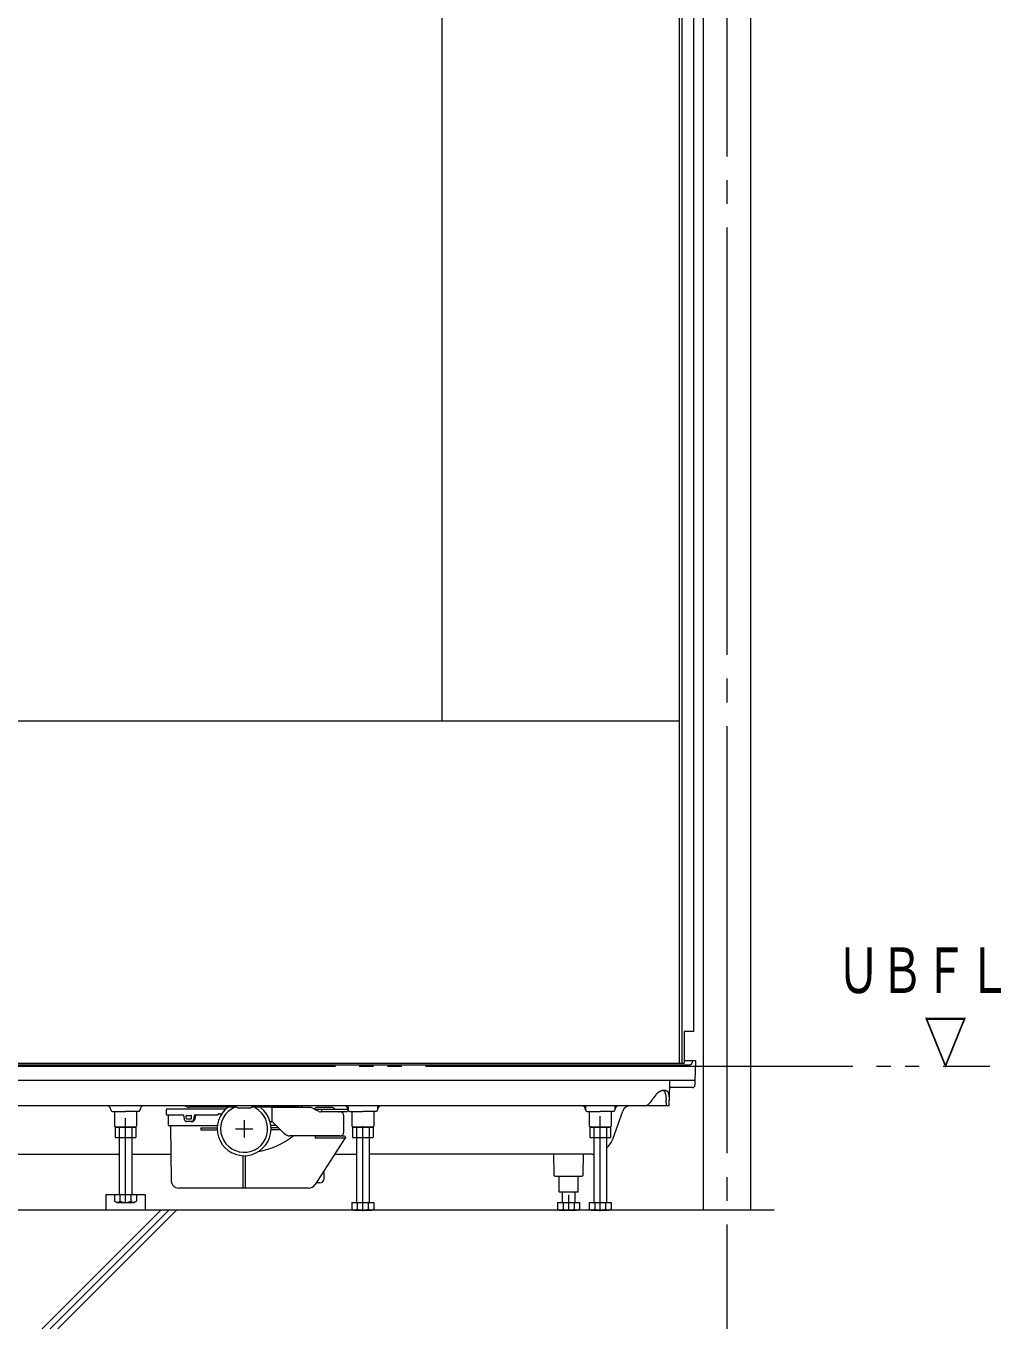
# Model space of a CAD drawing. Units: millimetres on the paper. Extents: x -305 to 305, y -152 to 152.
# Drawn here: x -120.4 to -79.3, y 20 to 74.9 of the extents above; entities that cross this region are included whole.
import ezdxf
from ezdxf.enums import TextEntityAlignment as Align

# ---------------------------------------------------------------- set-up
doc = ezdxf.new("R2010")
doc.units = ezdxf.units.MM
doc.linetypes.add('LONG_CHAIN', pattern=[21, 18, -1, 1, -1])
doc.linetypes.add('LONG_DOUBLE_CHAIN', pattern=[21.8, 18, -1, 0.6, -0.6, 0.6, -1])
doc.layers.add('0-1_VIEW0001', color=7, linetype='Continuous', lineweight=9)
doc.styles.add('ＭＳ ゴシック', font='')
doc.styles.get('ＭＳ ゴシック').set_extended_font_data('MS Gothic')

msp = doc.modelspace()

# ---------------------------------------------------------------- linework, layer by layer
at = {"layer": '0-1_VIEW0001'}
for p, q in [((-91.852, 108.425), (-91.852, 25.025)), ((-89.852, 108.425), (-89.852, 25.025)), ((-102.851, 97.258), (-102.851, 45.625)), ((-92.851, 97.258), (-92.851, 31.225)), ((-92.251, 97.258), (-92.251, 32.558)), ((-92.751, 97.158), (-92.751, 31.225)), ((-92.851, 45.625), (-129.518, 45.625)), ((-92.651, 32.558), (-92.651, 31.225)), ((-92.251, 32.558), (-92.651, 32.558)), ((-92.176, 31.325), (-92.651, 31.325)), ((-92.31, 31.292), (-92.311, 31.256)), ((-129.959, 31.158), (-92.395, 31.158)), ((-129.718, 31.225), (-92.651, 31.225)), ((-93.264, 30.491), (-93.279, 29.662)), ((-92.191, 30.491), (-92.194, 30.29)), ((-94.01, 29.662), (-94.091, 29.555)), ((-93.842, 29.882), (-93.923, 29.77)), ((-93.405, 29.555), (-93.407, 29.662)), ((-93.281, 29.555), (-93.279, 29.662)), ((-92.294, 30.191), (-93.27, 30.191)), ((-94.356, 29.425), (-128.014, 29.425)), ((-116.803, 29.261), (-116.802, 29.257)), ((-116.736, 29.191), (-116.185, 29.191)), ((-116.647, 29.191), (-116.647, 28.57)), ((-115.634, 29.191), (-116.185, 29.191)), ((-115.723, 29.191), (-115.723, 28.57)), ((-114.468, 29.258), (-114.468, 29.058)), ((-111.953, 29.291), (-114.435, 29.291)), ((-111.505, 29.371), (-113.506, 29.371)), ((-111.482, 29.362), (-111.461, 29.341)), ((-110.932, 29.331), (-111.438, 29.331)), ((-110.908, 29.341), (-110.888, 29.362)), ((-108.864, 29.371), (-110.878, 29.371)), ((-110.018, 29.371), (-110.018, 28.761)), ((-108.406, 29.358), (-110.001, 29.358)), ((-108.035, 29.192), (-108.332, 29.34)), ((-108.233, 29.291), (-106.835, 29.291)), ((-107.496, 29.358), (-108.101, 29.358)), ((-107.151, 29.175), (-107.961, 29.175)), ((-107.911, 29.191), (-107.911, 29.291)), ((-107.911, 29.191), (-106.835, 29.191)), ((-107.901, 29.175), (-107.901, 29.191)), ((-107.361, 29.291), (-107.378, 29.309)), ((-106.805, 29.425), (-106.802, 29.257)), ((-106.801, 29.225), (-106.801, 29.258)), ((-106.736, 29.191), (-106.185, 29.191)), ((-106.647, 29.191), (-106.647, 28.57)), ((-105.634, 29.191), (-106.185, 29.191)), ((-105.723, 29.191), (-105.723, 28.57)), ((-105.564, 29.425), (-105.567, 29.257)), ((-96.805, 29.425), (-96.802, 29.257)), ((-96.736, 29.191), (-96.185, 29.191)), ((-96.647, 29.191), (-96.647, 28.57)), ((-95.634, 29.191), (-96.185, 29.191)), ((-95.723, 29.191), (-95.723, 28.57)), ((-95.637, 28.058), (-95.232, 29.203)), ((-95.564, 29.425), (-95.567, 29.257)), ((-116.647, 28.57), (-116.568, 28.525)), ((-115.801, 28.525), (-115.723, 28.57)), ((-114.451, 29.041), (-113.789, 29.041)), ((-114.385, 29.041), (-114.385, 28.608)), ((-114.368, 28.591), (-112.31, 28.591)), ((-114.284, 28.575), (-114.264, 26.288)), ((-113.723, 28.983), (-113.707, 28.852)), ((-113.633, 28.898), (-113.633, 29.005)), ((-113.616, 29.021), (-113.415, 29.021)), ((-113.616, 28.881), (-113.415, 28.881)), ((-113.365, 28.765), (-113.608, 28.765)), ((-113.398, 28.898), (-113.398, 29.005)), ((-113.293, 28.984), (-113.313, 28.85)), ((-113.246, 28.984), (-113.266, 28.85)), ((-113.227, 29.041), (-112.301, 29.041)), ((-112.285, 29.075), (-112.285, 29.058)), ((-112.268, 29.091), (-112.125, 29.091)), ((-110.035, 28.745), (-110.088, 28.745)), ((-109.835, 28.591), (-110.059, 28.591)), ((-110.018, 28.775), (-109.499, 28.256)), ((-106.985, 28.325), (-106.985, 29.008)), ((-106.647, 28.57), (-106.568, 28.525)), ((-105.801, 28.525), (-105.723, 28.57)), ((-96.647, 28.57), (-96.568, 28.525)), ((-95.801, 28.525), (-95.723, 28.57)), ((-116.618, 28.525), (-116.618, 28.091)), ((-116.618, 28.091), (-115.751, 28.091)), ((-115.801, 28.525), (-116.568, 28.525)), ((-116.451, 28.525), (-116.451, 25.691)), ((-115.918, 28.525), (-115.918, 25.691)), ((-113.006, 28.5), (-112.317, 28.5)), ((-113.006, 28.5), (-113.006, 28.416)), ((-113.006, 28.416), (-112.317, 28.416)), ((-109.743, 28.5), (-110.052, 28.5)), ((-109.66, 28.416), (-110.052, 28.416)), ((-108.199, 28.158), (-109.263, 28.158)), ((-107.151, 28.158), (-109.263, 28.158)), ((-108.199, 28.158), (-108.199, 28.058)), ((-106.951, 28.141), (-108.199, 28.141)), ((-106.951, 28.058), (-108.199, 28.058)), ((-106.923, 28.073), (-108.191, 26.111)), ((-107.735, 28.158), (-107.735, 28.141)), ((-106.918, 28.108), (-106.918, 28.091)), ((-106.618, 28.525), (-106.618, 28.091)), ((-106.618, 28.091), (-105.751, 28.091)), ((-105.801, 28.525), (-106.568, 28.525)), ((-106.451, 28.525), (-106.451, 25.358)), ((-105.918, 28.525), (-105.918, 25.358)), ((-96.618, 28.525), (-96.618, 28.091)), ((-96.618, 28.091), (-95.751, 28.091)), ((-95.801, 28.525), (-96.568, 28.525)), ((-96.451, 28.525), (-96.451, 25.358)), ((-95.918, 28.525), (-95.918, 25.358)), ((-125.918, 27.391), (-116.451, 27.391)), ((-115.918, 27.391), (-114.273, 27.391)), ((-111.235, 27.326), (-111.235, 25.958)), ((-111.135, 27.326), (-111.135, 25.958)), ((-107.364, 27.391), (-106.461, 27.391)), ((-96.523, 27.391), (-105.918, 27.391)), ((-98.153, 27.391), (-98.138, 26.524)), ((-96.898, 26.524), (-96.883, 27.391)), ((-107.818, 26.358), (-107.818, 26.688)), ((-98.072, 26.458), (-96.964, 26.458)), ((-97.118, 25.791), (-97.118, 26.458)), ((-108.469, 25.958), (-113.93, 25.958)), ((-108.001, 26.175), (-108.149, 26.175)), ((-117.018, 25.691), (-115.351, 25.691)), ((-117.018, 25.691), (-117.018, 25.025)), ((-116.647, 25.691), (-116.647, 25.403)), ((-116.647, 25.691), (-115.723, 25.691)), ((-116.568, 25.358), (-116.647, 25.403)), ((-116.568, 25.358), (-115.801, 25.358)), ((-116.416, 25.691), (-116.416, 25.403)), ((-115.954, 25.691), (-115.954, 25.403)), ((-115.723, 25.403), (-115.801, 25.358)), ((-115.723, 25.691), (-115.723, 25.403)), ((-115.351, 25.691), (-115.351, 25.025)), ((-106.647, 25.358), (-106.647, 25.07)), ((-106.647, 25.358), (-105.723, 25.358)), ((-106.416, 25.358), (-106.416, 25.07)), ((-105.954, 25.358), (-105.954, 25.07)), ((-105.723, 25.358), (-105.723, 25.07)), ((-97.98, 25.358), (-97.98, 25.07)), ((-97.98, 25.358), (-97.056, 25.358)), ((-97.785, 25.791), (-97.785, 25.358)), ((-97.749, 25.358), (-97.749, 25.07)), ((-97.287, 25.358), (-97.287, 25.07)), ((-97.251, 25.791), (-97.251, 25.358)), ((-97.056, 25.358), (-97.056, 25.07)), ((-96.647, 25.358), (-96.647, 25.07)), ((-96.647, 25.358), (-95.723, 25.358)), ((-96.416, 25.358), (-96.416, 25.07)), ((-95.954, 25.358), (-95.954, 25.07)), ((-95.723, 25.358), (-95.723, 25.07)), ((-88.851, 25.025), (-137.686, 25.025)), ((-114.694, 25.025), (-119.694, 20.025)), ((-114.361, 25.025), (-119.361, 20.025)), ((-114.028, 25.025), (-119.028, 20.025)), ((-115.351, 25.025), (-117.018, 25.025)), ((-106.568, 25.025), (-106.647, 25.07)), ((-106.568, 25.025), (-105.801, 25.025)), ((-105.723, 25.07), (-105.801, 25.025)), ((-97.901, 25.025), (-97.98, 25.07)), ((-97.901, 25.025), (-97.135, 25.025)), ((-97.056, 25.07), (-97.135, 25.025)), ((-96.568, 25.025), (-96.647, 25.07)), ((-96.568, 25.025), (-95.801, 25.025)), ((-95.723, 25.07), (-95.801, 25.025))]:
    msp.add_line(p, q, dxfattribs=at)
at = {"layer": '0-1_VIEW0001', "linetype": 'LONG_CHAIN'}
for p, q in [((-90.851, 108.425), (-90.851, 20.025)), ((-116.185, 25.321), (-116.185, 28.903)), ((-111.185, 28.822), (-111.185, 28.094)), ((-106.185, 24.988), (-106.185, 28.57)), ((-96.185, 24.988), (-96.185, 28.99)), ((-111.549, 28.458), (-110.821, 28.458)), ((-97.518, 25.672), (-97.518, 25.025))]:
    msp.add_line(p, q, dxfattribs=at)
at = {"layer": '0-1_VIEW0001', "linetype": 'LONG_DOUBLE_CHAIN'}
msp.add_line((-147.14, 31.091), (-79.772, 31.091), dxfattribs=at)
at = {"layer": '0-1_VIEW0001'}
for points in [[(-92.176, 31.325), (-92.191, 30.491), (-92.524, 30.491), (-129.845, 30.491)], [(-94.01, 29.662), (-94.001, 29.672), (-93.992, 29.683), (-93.983, 29.694), (-93.975, 29.705), (-93.966, 29.716), (-93.957, 29.727), (-93.948, 29.737), (-93.94, 29.748), (-93.931, 29.759), (-93.923, 29.77)], [(-93.842, 29.882), (-93.837, 29.889), (-93.832, 29.896), (-93.826, 29.903), (-93.821, 29.909), (-93.816, 29.916), (-93.81, 29.922), (-93.805, 29.929), (-93.799, 29.935), (-93.793, 29.942), (-93.788, 29.948), (-93.783, 29.953), (-93.777, 29.958), (-93.772, 29.963), (-93.767, 29.967), (-93.762, 29.972), (-93.756, 29.977), (-93.751, 29.981), (-93.745, 29.986), (-93.74, 29.99), (-93.734, 29.995), (-93.729, 29.999), (-93.723, 30.003), (-93.717, 30.007), (-93.712, 30.011), (-93.706, 30.015), (-93.7, 30.019), (-93.695, 30.022), (-93.689, 30.026), (-93.683, 30.029), (-93.677, 30.033), (-93.666, 30.039), (-93.655, 30.045), (-93.644, 30.051), (-93.633, 30.056), (-93.622, 30.061), (-93.611, 30.065), (-93.6, 30.069), (-93.589, 30.073), (-93.578, 30.077)], [(-93.578, 30.077), (-93.567, 30.08), (-93.562, 30.081), (-93.556, 30.083), (-93.551, 30.084), (-93.545, 30.085), (-93.54, 30.086), (-93.535, 30.087), (-93.529, 30.088), (-93.524, 30.089), (-93.519, 30.089), (-93.513, 30.09), (-93.508, 30.091), (-93.503, 30.091), (-93.498, 30.091), (-93.493, 30.091), (-93.488, 30.091), (-93.483, 30.091), (-93.478, 30.091), (-93.473, 30.091), (-93.468, 30.091), (-93.463, 30.09), (-93.458, 30.089), (-93.453, 30.089), (-93.448, 30.088), (-93.443, 30.087), (-93.438, 30.086), (-93.433, 30.085), (-93.429, 30.083), (-93.424, 30.082), (-93.419, 30.08), (-93.415, 30.078), (-93.411, 30.077), (-93.406, 30.075), (-93.402, 30.073), (-93.398, 30.07), (-93.394, 30.068), (-93.39, 30.066), (-93.386, 30.063), (-93.382, 30.061)], [(-93.548, 30.083), (-93.543, 30.081), (-93.538, 30.079), (-93.533, 30.077), (-93.528, 30.074), (-93.523, 30.072), (-93.518, 30.07), (-93.513, 30.067), (-93.508, 30.064), (-93.504, 30.061), (-93.499, 30.058), (-93.493, 30.053), (-93.488, 30.047), (-93.483, 30.041), (-93.478, 30.035), (-93.473, 30.028), (-93.468, 30.02), (-93.464, 30.013), (-93.46, 30.005), (-93.457, 29.997), (-93.453, 29.988), (-93.45, 29.978), (-93.447, 29.968), (-93.444, 29.958), (-93.441, 29.948), (-93.438, 29.937), (-93.436, 29.926), (-93.434, 29.915), (-93.431, 29.904), (-93.429, 29.893), (-93.427, 29.882)], [(-93.427, 29.882), (-93.425, 29.871), (-93.424, 29.86), (-93.422, 29.848), (-93.421, 29.837), (-93.419, 29.826), (-93.418, 29.815), (-93.417, 29.803), (-93.415, 29.792), (-93.414, 29.781), (-93.413, 29.77), (-93.412, 29.759), (-93.412, 29.748), (-93.411, 29.737), (-93.41, 29.726), (-93.41, 29.716), (-93.409, 29.705), (-93.408, 29.694), (-93.408, 29.683), (-93.408, 29.672), (-93.407, 29.662)], [(-93.382, 30.061), (-93.378, 30.058), (-93.374, 30.055), (-93.371, 30.052), (-93.368, 30.049), (-93.364, 30.046), (-93.361, 30.043), (-93.358, 30.04), (-93.355, 30.037), (-93.352, 30.033), (-93.349, 30.03), (-93.346, 30.026), (-93.343, 30.022), (-93.341, 30.018), (-93.338, 30.015), (-93.335, 30.011), (-93.333, 30.007), (-93.331, 30.002), (-93.328, 29.998), (-93.326, 29.994), (-93.324, 29.989), (-93.322, 29.985), (-93.32, 29.98), (-93.316, 29.971), (-93.313, 29.962), (-93.31, 29.953), (-93.308, 29.943), (-93.305, 29.933), (-93.303, 29.923), (-93.301, 29.913), (-93.299, 29.903), (-93.296, 29.893), (-93.294, 29.882)], [(-93.294, 29.882), (-93.293, 29.871), (-93.291, 29.86), (-93.29, 29.848), (-93.289, 29.837), (-93.287, 29.826), (-93.286, 29.814), (-93.285, 29.803), (-93.284, 29.792), (-93.283, 29.781), (-93.282, 29.77), (-93.281, 29.759), (-93.281, 29.748), (-93.28, 29.737), (-93.28, 29.726), (-93.28, 29.715), (-93.279, 29.704), (-93.279, 29.694), (-93.279, 29.683), (-93.279, 29.672), (-93.279, 29.662)], [(-93.283, 29.425), (-93.403, 29.425), (-94.356, 29.425)], [(-93.405, 29.555), (-93.405, 29.51), (-93.404, 29.474), (-93.403, 29.447), (-93.403, 29.43), (-93.403, 29.425)], [(-93.283, 29.425), (-93.283, 29.43), (-93.283, 29.447), (-93.282, 29.474), (-93.282, 29.51), (-93.281, 29.555)], [(-116.618, 28.525), (-115.751, 28.525), (-115.751, 28.091)], [(-106.618, 28.525), (-105.751, 28.525), (-105.751, 28.091)], [(-96.618, 28.525), (-95.751, 28.525), (-95.751, 28.091)], [(-97.118, 25.791), (-97.918, 25.791), (-97.918, 26.458)]]:
    msp.add_lwpolyline(points, dxfattribs=at)
for centre, radius, start, end in [((-92.277, 31.291), 0.0333, 90, 179), ((-92.411, 31.258), 0.1, 270, 359), ((-92.294, 30.291), 0.1, 270, 359), ((-116.969, 29.258), 0.167, 0.9999, 90), ((-116.736, 29.258), 0.0667, 180.9999, 270), ((-115.634, 29.258), 0.0667, 270, 359), ((-115.4, 29.258), 0.167, 90, 179), ((-114.435, 29.258), 0.0333, 90, 180), ((-113.506, 29.591), 0.22, 229.2509, 270), ((-111.185, 28.458), 1.133, 126.3044, 51.6696), ((-111.185, 28.458), 0.992, 112.9715, 62.352), ((-111.505, 29.338), 0.0333, 45, 90), ((-111.438, 29.365), 0.0333, 225, 270), ((-110.932, 29.365), 0.0333, 270, 315), ((-110.864, 29.338), 0.0333, 90, 135), ((-109.962, 29.196), 0.167, 103.6441, 109.6267), ((-108.864, 29.591), 0.22, 270, 310.7491), ((-108.406, 29.191), 0.167, 63.4568, 90), ((-108.101, 29.191), 0.167, 90, 142.9263), ((-107.961, 29.341), 0.167, 243.4568, 270), ((-107.496, 29.191), 0.167, 44.6662, 90), ((-107.176, 29.341), 0.167, 244.1581, 270), ((-107.151, 29.008), 0.167, 0, 90), ((-106.969, 29.258), 0.167, 1, 90), ((-106.835, 29.258), 0.0333, 0, 90), ((-106.835, 29.225), 0.0333, 270, 0), ((-106.736, 29.258), 0.0667, 181, 270), ((-105.634, 29.258), 0.0667, 270, 359.0001), ((-105.4, 29.258), 0.167, 90, 179.0001), ((-96.969, 29.258), 0.167, 1, 90), ((-96.736, 29.258), 0.0667, 181, 270), ((-95.634, 29.258), 0.0667, 270, 359), ((-95.4, 29.258), 0.167, 90, 179), ((-94.918, 29.091), 0.333, 90, 160.4975), ((-94.356, 29.758), 0.333, 270, 322.4749), ((-114.451, 29.058), 0.0167, 180, 270), ((-114.368, 28.608), 0.0167, 180, 270), ((-114.3, 28.575), 0.0167, 0.5, 90), ((-113.789, 28.975), 0.0667, 7.0202, 90), ((-113.608, 28.865), 0.1, 187.0203, 270), ((-113.616, 29.005), 0.0167, 90, 180), ((-113.616, 28.898), 0.0167, 180, 270), ((-113.415, 29.005), 0.0167, 0, 90), ((-113.415, 28.898), 0.0167, 270, 0), ((-113.412, 28.865), 0.1, 270, 351.615), ((-113.365, 28.865), 0.1, 270, 351.6016), ((-113.227, 28.975), 0.0667, 90, 171.615), ((-113.18, 28.975), 0.0667, 90, 171.6016), ((-112.301, 29.058), 0.0167, 270, 0), ((-112.268, 29.075), 0.0167, 90, 180), ((-110.035, 28.761), 0.0167, 270, 0), ((-111.185, 30.765), 3.324, 280.3777, 308.338), ((-109.263, 28.491), 0.333, 225, 270), ((-107.151, 28.325), 0.167, 270, 0), ((-106.951, 28.108), 0.0333, 0, 90), ((-106.951, 28.091), 0.0333, 270, 0), ((-96.58, 28.391), 1, 311.4448, 340.4975), ((-110.681, 27.736), 0.0033, 180, 304.8877), ((-96.58, 28.391), 1, 272.9399, 277.3858), ((-108.001, 26.358), 0.183, 270, 0), ((-98.072, 26.525), 0.0667, 181, 270), ((-96.964, 26.525), 0.0667, 270, 359), ((-113.93, 26.291), 0.333, 180.5, 270), ((-108.471, 26.291), 0.333, 270, 327.1469), ((-116.574, 25.658), 0.3, 271.2052, 301.9385), ((-116.185, 25.969), 0.611, 247.7812, 292.2178), ((-115.795, 25.658), 0.3, 238.0615, 268.7948), ((-106.574, 25.325), 0.3, 271.2052, 301.9385), ((-106.185, 25.636), 0.611, 247.7812, 292.2178), ((-105.795, 25.325), 0.3, 238.0615, 268.7948), ((-97.908, 25.325), 0.3, 271.2052, 301.9385), ((-97.518, 25.635), 0.611, 247.7812, 292.2178), ((-97.128, 25.325), 0.3, 238.0615, 268.7948), ((-96.574, 25.325), 0.3, 271.2052, 301.9385), ((-96.185, 25.635), 0.611, 247.7812, 292.2178), ((-95.795, 25.325), 0.3, 238.0615, 268.7948)]:
    msp.add_arc(centre, radius, start, end, dxfattribs=at)

# ---------------------------------------------------------------- texts
at = {"layer": '0-1_VIEW0001', "style": 'ＭＳ ゴシック', "width": 0.7}
for s, p in [('ＵＢＦＬ', (-86.223, 33.603)), ('\u3000\u3000▽', (-86.223, 30.605))]:
    msp.add_text(s, height=1.921, dxfattribs=at).set_placement(p, align=Align.BOTTOM_LEFT)

doc.saveas('drawing.dxf')
